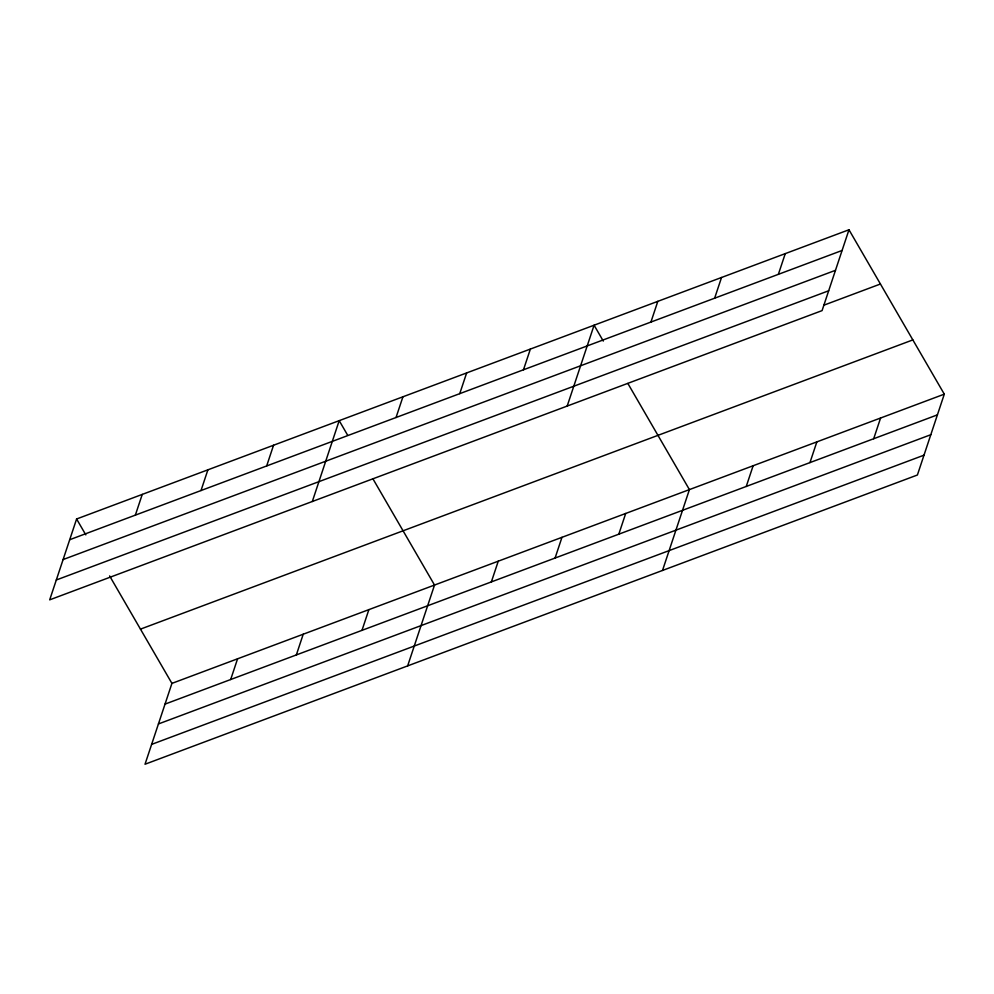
<?xml version="1.0" encoding="UTF-8"?>
<svg xmlns="http://www.w3.org/2000/svg" width="994" height="994" viewBox="0 0 994 994"><rect width="100%" height="100%" fill="white"/><g stroke="black" fill="none" stroke-linecap="round" stroke-linejoin="round"><path stroke-width="1.49" d="M76.6 518.992L49.7 599.842L822.075 310.613L848.975 229.763L76.6 518.992L85.807 534.871M135.358 515.128L142.241 494.403M201.012 490.539L207.895 469.827M109.601 575.911L171.925 683.387L145.025 764.237L917.4 475.008L944.3 394.158L848.975 229.763M266.665 465.962L273.549 445.237M230.683 679.523L237.566 658.811M312.315 501.498L339.202 420.648L347.639 435.21M296.336 654.947L303.22 634.222M396.034 417.505L402.93 396.792M361.99 630.358L368.873 609.633M459.75 393.649L466.646 372.924M407.639 665.905L434.527 585.056L372.974 478.897M523.478 369.78L530.374 349.068M491.359 581.912L498.255 561.188M567.189 406.049L594.089 325.212L603.296 341.079M555.074 558.044L561.97 537.332M650.921 322.056L657.817 301.344M618.802 534.188L625.698 513.463M714.636 298.2L721.532 277.488M662.513 570.457L689.414 489.607L627.86 383.448M778.364 274.344L785.26 253.619M746.245 486.464L753.141 465.739M809.961 462.595L816.857 441.883M873.689 438.739L880.585 418.014M69.704 539.717L842.08 250.476M63.107 559.56L835.482 270.318M56.298 579.999L828.685 290.77M823.951 305.158L880.435 284.011M140.465 629.14L912.84 339.911M171.925 683.387L944.3 394.158M165.029 704.112L937.404 414.871M158.431 723.955L930.806 434.713M151.622 744.394L924.01 455.165"/></g></svg>
